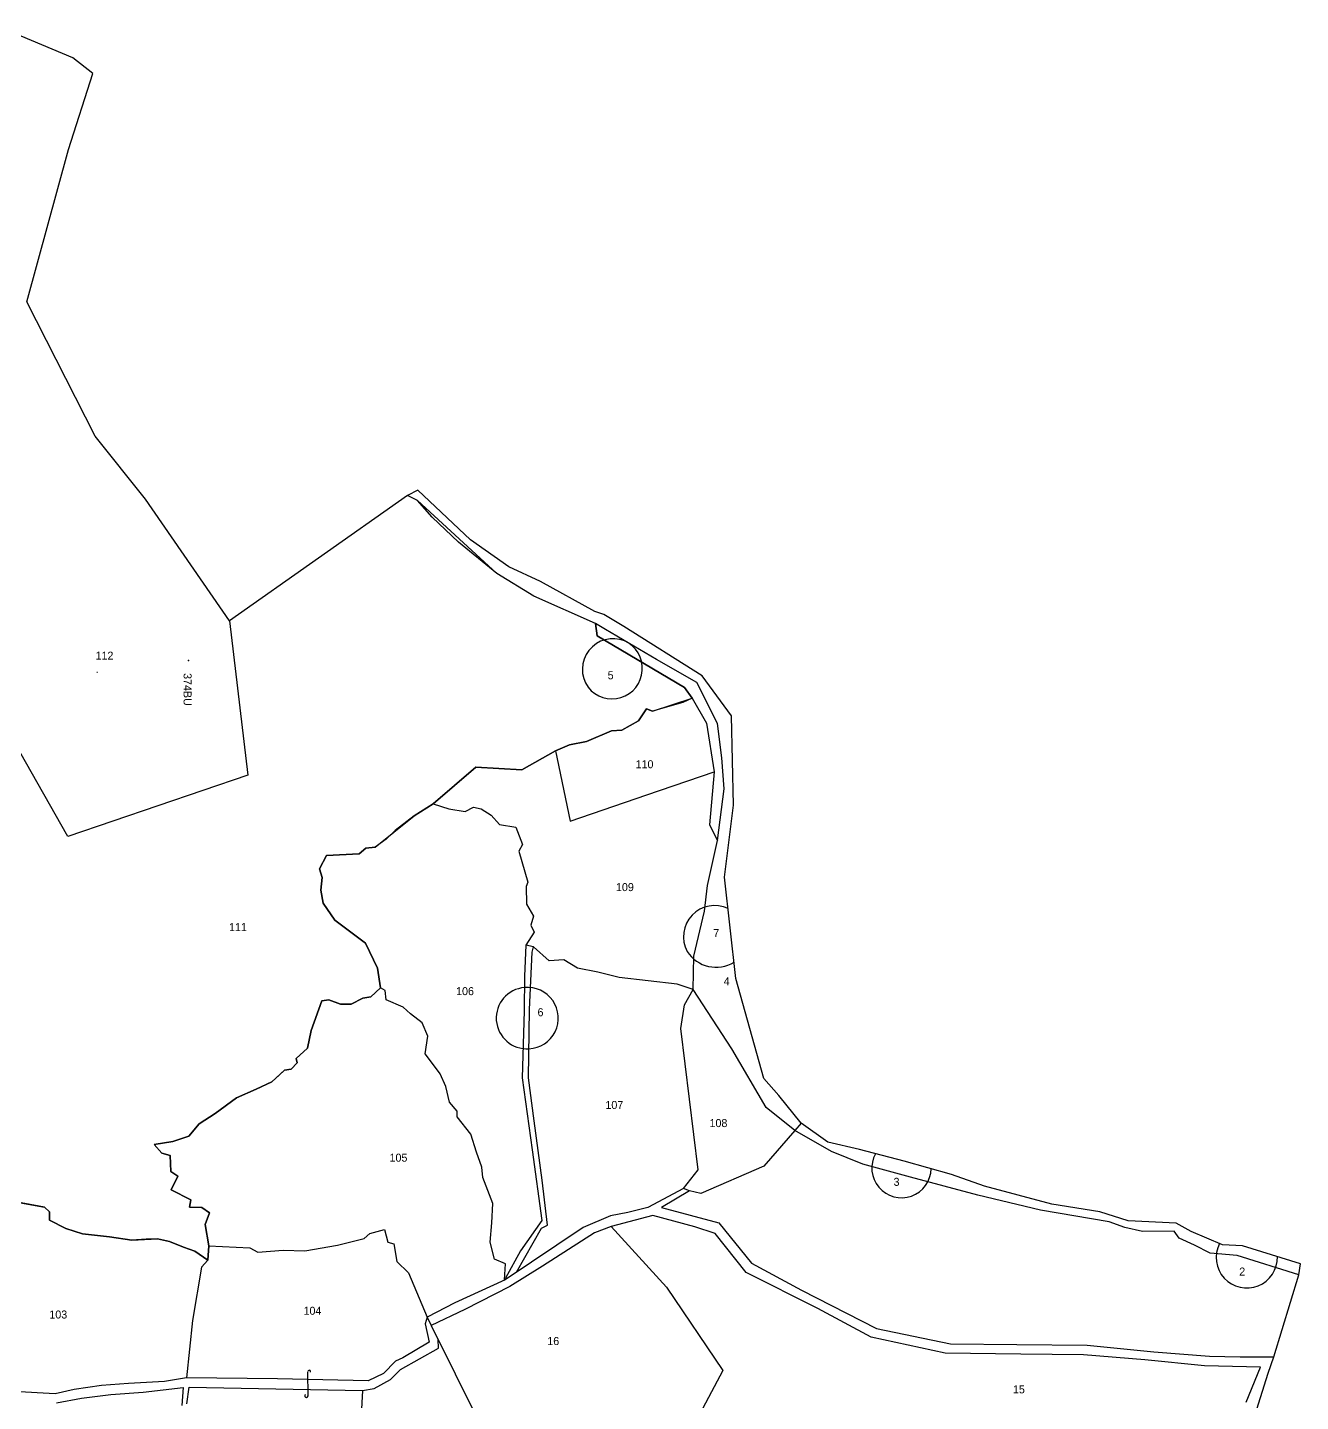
# Model space of a CAD drawing. Extents: x 149058 to 155632, y 177514 to 180719.
# Drawn here: x 154323 to 155118, y 178791 to 179650 of the extents above; entities that cross this region are included whole.
import ezdxf

# ---------------------------------------------------------------- set-up
doc = ezdxf.new("R2010")
doc.units = 0
doc.header["$MEASUREMENT"] = 0
doc.layers.get('0').update_dxf_attribs({"linetype": 'CONTINUOUS'})
for name, color, linetype in [('BORDER-B', 3, 'CONTINUOUS'), ('LINK', 4, 'CONTINUOUS'), ('NO', 1, 'CONTINUOUS'), ('PARCEL', 6, 'CONTINUOUS'), ('ROAD', 2, 'CONTINUOUS'), ('TRIG-P', 2, 'CONTINUOUS'), ('TRIG-T', 1, 'CONTINUOUS')]:
    doc.layers.add(name, color=color, linetype=linetype)

msp = doc.modelspace()

# ---------------------------------------------------------------- linework, layer by layer
msp.add_lwpolyline([(154309.48, 178917.18), (154333.65, 178912.68), (154336.74, 178909.88), (154336.74, 178904.54), (154346.85, 178899.48), (154357.25, 178896.11), (154374.1, 178894.15), (154388.15, 178892.18), (154404.17, 178893.02), (154411.75, 178891.34), (154420.46, 178887.69), (154427.49, 178885.16), (154435.64, 178879.54), (154436.27, 178888.64), (154434.02, 178901.84), (154436.55, 178909.14), (154431.78, 178912.51), (154424.19, 178912.8), (154425.03, 178917.29), (154412.67, 178923.47), (154416.88, 178932.17), (154412.39, 178934.98), (154412.11, 178945.09), (154406.77, 178946.5), (154401.99, 178951.83), (154413.79, 178953.8), (154423.63, 178957.17), (154430.09, 178964.75), (154440.2, 178971.21), (154453.41, 178981.04), (154465.77, 178986.38), (154475.65, 178991.02), (154483.52, 178998.32), (154487.73, 178998.88), (154491.38, 179002.81), (154490.82, 179005.62), (154497.85, 179012.08), (154500.09, 179023.03), (154506.84, 179041.57), (154511.13, 179042.16), (154518.36, 179039.49), (154525.22, 179039.49), (154532.45, 179043.3), (154537.4, 179044.06), (154543.49, 179049.77), (154541.59, 179061.95), (154533.97, 179077.55), (154514.94, 179092.01), (154507.7, 179102.67), (154506.18, 179110.66), (154506.94, 179118.65), (154505.42, 179123.98), (154509.61, 179132.35), (154530.17, 179133.5), (154534.36, 179136.92), (154540.07, 179137.68), (154564.43, 179157.09), (154576.24, 179164.7), (154602.89, 179187.54), (154631.82, 179186.02), (154652.76, 179197.81), (154661.52, 179201.62), (154672.18, 179203.52), (154687.79, 179210.37), (154694.26, 179210.75), (154704.54, 179216.46), (154709.49, 179224.07), (154713.3, 179222.55), (154738.08, 179230.77), (154733.33, 179237.42), (154678.7, 179269.7), (154677.75, 179277.3), (154639.27, 179294.4), (154616, 179308.64), (154566.59, 179354.23), (154560.29, 179357.32), (154449.12, 179279.02), (154460.55, 179182.62), (154348.06, 179144.36), (154280.8, 179262.48)])
at = {"layer": 'BORDER-B'}
for points in [[(154322.46, 179478.3), (154348.55, 179573.35), (154363.81, 179620.96), (154351.32, 179630.67), (154306, 179649.63)], [(154806.28, 178965.31), (154792.16, 178982.42), (154782.77, 178993.21), (154765.42, 179055.57), (154758.38, 179118.87), (154764.01, 179163.89), (154762.6, 179219.69), (154744.31, 179244.54), (154695.52, 179275.49), (154682.86, 179282.99), (154677.23, 179284.86), (154643.45, 179303.62), (154623.62, 179312.78), (154599.7, 179329.66), (154566.86, 179360.6), (154560.29, 179357.32), (154449.12, 179279.02), (154396.58, 179354.98), (154365.15, 179394.36), (154322.46, 179478.3)], [(155089.59, 178782.55), (155097.88, 178808.95), (155101.51, 178819.31), (155117.04, 178870.56), (155118.08, 178877.29), (155081.82, 178888.68), (155069.39, 178889.2), (155049.71, 178897.48), (155040.39, 178902.66), (155010.35, 178904.21), (154992.74, 178909.91), (154962.7, 178914.57), (154920.74, 178925.96), (154900.02, 178933.21), (154870.5, 178941.49), (154842.53, 178948.74), (154822.85, 178953.4), (154806.28, 178965.31), (154802.13, 178960.65), (154782.97, 178938.38), (154743.6, 178921.3), (154736.35, 178922.85), (154732.73, 178924.4), (154710.45, 178912.5), (154698.02, 178909.39), (154687.15, 178907.32), (154670.05, 178900.07), (154621.37, 178867.45), (154589.77, 178852.96), (154572.51, 178844), (154575.1, 178838.83), (154620.16, 178748.22)], [(154806.28, 178965.31), (154802.13, 178960.65), (154782.97, 178938.38), (154743.6, 178921.3), (154736.35, 178922.85), (154732.73, 178924.4), (154710.45, 178912.5), (154698.02, 178909.39), (154687.15, 178907.32), (154670.05, 178900.07), (154621.37, 178867.45), (154589.77, 178852.96), (154572.51, 178844), (154575.1, 178838.83), (154620.16, 178748.22)]]:
    msp.add_lwpolyline(points, dxfattribs=at)
at = {"layer": 'LINK'}
msp.add_lwpolyline([(154498.18, 178794.88), (154498.13, 178809.98)], dxfattribs=at)
for centre, radius, start, end in [((154498.95, 178810.06), 0.815, 332.11676, 185.27261), ((154497.12, 178794.91), 1.05, 122.54279, 358.32264)]:
    msp.add_arc(centre, radius, start, end, dxfattribs=at)
at = {"layer": 'PARCEL'}
for points in [[(154449.12, 179279.02), (154460.55, 179182.62), (154348.06, 179144.36), (154280.8, 179262.48)], [(154738.08, 179230.77), (154732.34, 179227.88), (154713.3, 179222.55), (154709.49, 179224.07), (154704.54, 179216.46), (154694.26, 179210.75), (154687.79, 179210.37), (154672.18, 179203.52), (154661.52, 179201.62), (154652.76, 179197.81), (154631.82, 179186.02), (154602.89, 179187.54), (154576.24, 179164.7), (154564.43, 179157.09), (154552.63, 179147.96), (154546.92, 179142.63), (154546.92, 179142.63), (154540.07, 179137.68), (154534.36, 179136.92), (154530.17, 179133.5), (154509.61, 179132.35), (154509.61, 179132.35), (154505.42, 179123.98), (154506.94, 179118.65), (154506.94, 179118.65), (154506.18, 179110.66), (154507.7, 179102.67), (154514.94, 179092.01), (154533.97, 179077.55), (154541.59, 179061.95), (154543.49, 179049.77), (154537.4, 179044.06), (154532.45, 179043.3), (154525.22, 179039.49), (154518.36, 179039.49), (154511.13, 179042.16), (154506.84, 179041.57), (154500.09, 179023.03), (154497.85, 179012.08), (154490.82, 179005.62), (154491.38, 179002.81), (154487.73, 178998.88), (154483.52, 178998.32), (154480.15, 178995.23), (154475.65, 178991.02), (154465.77, 178986.38), (154453.41, 178981.04), (154440.2, 178971.21), (154430.09, 178964.75), (154423.63, 178957.17), (154413.79, 178953.8), (154401.99, 178951.83), (154406.77, 178946.5), (154412.11, 178945.09), (154412.39, 178934.98), (154416.88, 178932.17), (154412.67, 178923.47), (154425.03, 178917.29), (154424.19, 178912.8), (154431.78, 178912.51), (154436.55, 178909.14), (154434.02, 178901.84), (154436.27, 178888.64), (154461.84, 178887.24), (154466.9, 178884.71), (154482.63, 178885.83), (154496.12, 178885.55), (154516.63, 178888.92), (154533.2, 178893.14), (154536.86, 178896.23), (154545.85, 178898.75), (154548.09, 178890.89), (154551.75, 178889.77), (154553.71, 178878.81), (154561.02, 178871.79), (154572.51, 178844)], [(154652.76, 179197.81), (154661.97, 179153.95), (154709.73, 179170.24), (154751.86, 179184.71)], [(154576.24, 179164.7), (154586.11, 179161.53), (154596.22, 179159.85), (154601.56, 179162.65), (154606.34, 179161.53), (154612.52, 179157.6), (154617.86, 179151.7), (154627.97, 179150.02), (154632.19, 179139.34), (154629.94, 179135.13), (154635.56, 179115.75), (154634.43, 179112.94), (154634.71, 179101.99), (154638.93, 179094.41), (154637.24, 179088.79), (154639.49, 179084.58), (154634.13, 179076.33)], [(154732.73, 178924.4), (154741.95, 178936.12), (154731.03, 179024.44), (154733.4, 179039.16), (154738.63, 179048.66), (154728.65, 179051.98), (154692.55, 179056.26), (154679.25, 179059.58), (154666.42, 179061.96), (154657.87, 179067.18), (154648.85, 179066.7), (154639.04, 179075.27)], [(154620.99, 178867.28), (154621.43, 178877.41), (154614.68, 178880.22), (154611.87, 178890.89), (154613, 178902.97), (154613.56, 178915.04), (154607.38, 178931.33), (154606.82, 178937.79), (154603.45, 178947.06), (154599.79, 178958.29), (154591.36, 178969.25), (154591.36, 178972.62), (154586.59, 178978.23), (154584.34, 178988.06), (154580.69, 178995.93), (154575.35, 179003.23), (154571.42, 179008.56), (154573.1, 179019.52), (154569.45, 179027.94), (154562.14, 179033.56), (154557.65, 179037.77), (154546.97, 179042.27), (154546.42, 179047.98), (154543.49, 179049.77)], [(154802.13, 178960.65), (154784.23, 178975.06), (154762.86, 179011.62), (154738.63, 179048.66)], [(154435.64, 178879.54), (154427.49, 178885.16), (154420.46, 178887.69), (154411.75, 178891.34), (154404.17, 178893.02), (154397.14, 178892.74), (154388.15, 178892.18), (154374.1, 178894.15), (154357.25, 178896.11), (154346.85, 178899.48), (154336.74, 178904.54), (154336.74, 178909.88), (154333.65, 178912.68), (154321.28, 178914.93), (154309.48, 178917.18), (154300.49, 178916.33), (154294.59, 178916.62), (154279.98, 178922.23), (154277.73, 178925.6), (154273.55, 179001.07)], [(154687.53, 178900.71), (154722.11, 178862.84), (154757.26, 178810.69), (154739.42, 178777.03)], [(154436.27, 178888.64), (154435.64, 178879.54), (154431.7, 178875.33), (154426.08, 178841.91), (154422.17, 178806.04)], [(154532.16, 178798.31), (154529.23, 178743.92)]]:
    msp.add_lwpolyline(points, dxfattribs=at)
for centre, radius, start, end in [((154688.74, 179248.63), 19.21, 67.96941, 215.49344), ((154688.03, 179249.19), 18.97, 218.10422, 65.35863), ((154752.21, 179081.65), 19.53, 64.68182, 208.17231), ((154752.98, 179084.06), 21.42, 212.88136, 301.81972), ((154634.88, 179030.82), 19.15, 94.52529, 273.89154), ((154635.34, 179030.85), 19.16, 272.50583, 95.911), ((154868.86, 178937.13), 18.55, 150.99861, 358.82835), ((155084.52, 178881.34), 19.12, 153.04603, 1.46891)]:
    msp.add_arc(centre, radius, start, end, dxfattribs=at)
at = {"layer": 'ROAD'}
for points in [[(154738.63, 179048.66), (154739.1, 179069.55), (154745.75, 179097.57), (154747.65, 179113.71), (154753.83, 179141.73), (154758.1, 179174.02), (154756.68, 179193.49), (154753.83, 179214.85), (154741, 179240.5), (154715.83, 179254.74), (154683.93, 179273.5), (154677.75, 179277.3), (154639.27, 179294.4), (154616, 179308.64), (154592.24, 179328.11), (154575.62, 179343.78), (154566.59, 179354.23), (154560.29, 179357.32)], [(154677.75, 179277.3), (154678.7, 179269.7), (154733.33, 179237.42), (154738.08, 179230.77), (154747.11, 179215.1), (154751.86, 179184.71), (154749.01, 179151.47), (154753.83, 179141.73)], [(154628.43, 178872.19), (154643.97, 178899.71), (154647.65, 178901.47), (154644.49, 178929.55), (154639.4, 178966.76), (154635.88, 178993.57), (154636.58, 179036.21), (154638.16, 179072.01), (154639.04, 179075.27), (154634.13, 179076.33), (154633.43, 179057.02), (154633.25, 179035.43), (154632, 178993.53), (154638.15, 178948.61), (154644.12, 178904.46), (154630.96, 178885.51), (154621.48, 178868.49), (154620.99, 178867.28)], [(155117.04, 178870.56), (155078.52, 178882.47), (155061.61, 178884.04), (155051.91, 178889.05), (155042.2, 178893.43), (155039.07, 178897.81), (155019.35, 178897.5), (155008.39, 178900), (154998.5, 178903.59), (154955.61, 178910.79), (154916.47, 178920.18), (154874.52, 178931.44), (154844.77, 178939.58), (154825.05, 178947.41), (154802.13, 178960.65)], [(154736.35, 178922.85), (154719.04, 178912.56), (154754.73, 178902.86), (154775.08, 178877.82), (154806.39, 178860.92), (154853.16, 178836.86), (154899.5, 178827.47), (154940.83, 178826.85), (154984.79, 178826.51), (155026.43, 178822.44), (155061.19, 178819.63), (155080.29, 178819.31), (155101.51, 178819.31)], [(155084.16, 178790.95), (155093.12, 178812.74), (155058.06, 178813.68), (155020.8, 178817.44), (154982.6, 178820.57), (154943.46, 178820.88), (154896.19, 178821.5), (154849.85, 178831.52), (154816.66, 178849.36), (154771.89, 178871.89), (154752.47, 178896.3), (154739.82, 178900.39), (154713.52, 178907.59), (154687.53, 178900.71), (154677.2, 178896.64), (154644.64, 178875.98), (154624.29, 178863.15), (154596.11, 178848.75), (154575.1, 178838.83)], [(154572.51, 178844), (154571.29, 178839.93), (154573.82, 178828.5), (154557.33, 178818.7), (154552.87, 178816.47), (154545.29, 178808.75), (154535.64, 178804.29), (154479.04, 178805.48), (154422.17, 178806.04), (154408.51, 178803.81), (154386.07, 178802.63), (154369.14, 178801.44), (154352.2, 178798.77), (154340.17, 178796.09), (154291.78, 178798.78)], [(154422.53, 178789.85), (154424.01, 178800.39), (154532.16, 178798.31), (154539.5, 178799.38), (154549.75, 178805.02), (154555.99, 178811.41), (154579.61, 178824.62), (154579.42, 178830.14)], [(154341.1, 178790.46), (154356.7, 178793.43), (154375.08, 178795.79), (154395.13, 178797.13), (154420.09, 178800.1), (154419.35, 178788.81)]]:
    msp.add_lwpolyline(points, dxfattribs=at)
at = {"layer": 'TRIG-P'}
msp.add_point((154423.43, 179254.29), dxfattribs=at)

# ---------------------------------------------------------------- texts
at = {"layer": 'NO'}
for s, p in [('112', (154365.46, 179254.73)), ('.', (154365.46, 179246.4)), ('5', (154685.34, 179242.49)), ('110', (154702.77, 179186.92)), ('109', (154690.52, 179110.16)), ('111', (154448.85, 179085.21)), ('7', (154751.29, 179081.44)), ('4', (154757.77, 179051.33)), ('106', (154590.65, 179045.18)), ('6', (154641.53, 179032)), ('107', (154683.92, 178974.07)), ('108', (154748.94, 178962.77)), ('105', (154549.08, 178941.14)), ('3', (154863.91, 178926.06)), ('2', (155079.81, 178870.03)), ('104', (154495.37, 178845.54)), ('103', (154336.61, 178843.19)), ('16', (154647.62, 178826.61)), ('15', (154938.45, 178796.43))]:
    msp.add_text(s, height=5, dxfattribs=at).set_placement(p)
at = {"layer": 'TRIG-T'}
msp.add_text('374BU', height=5, rotation=270, dxfattribs=at).set_placement((154420.45, 179246.35))

doc.saveas('drawing.dxf')
